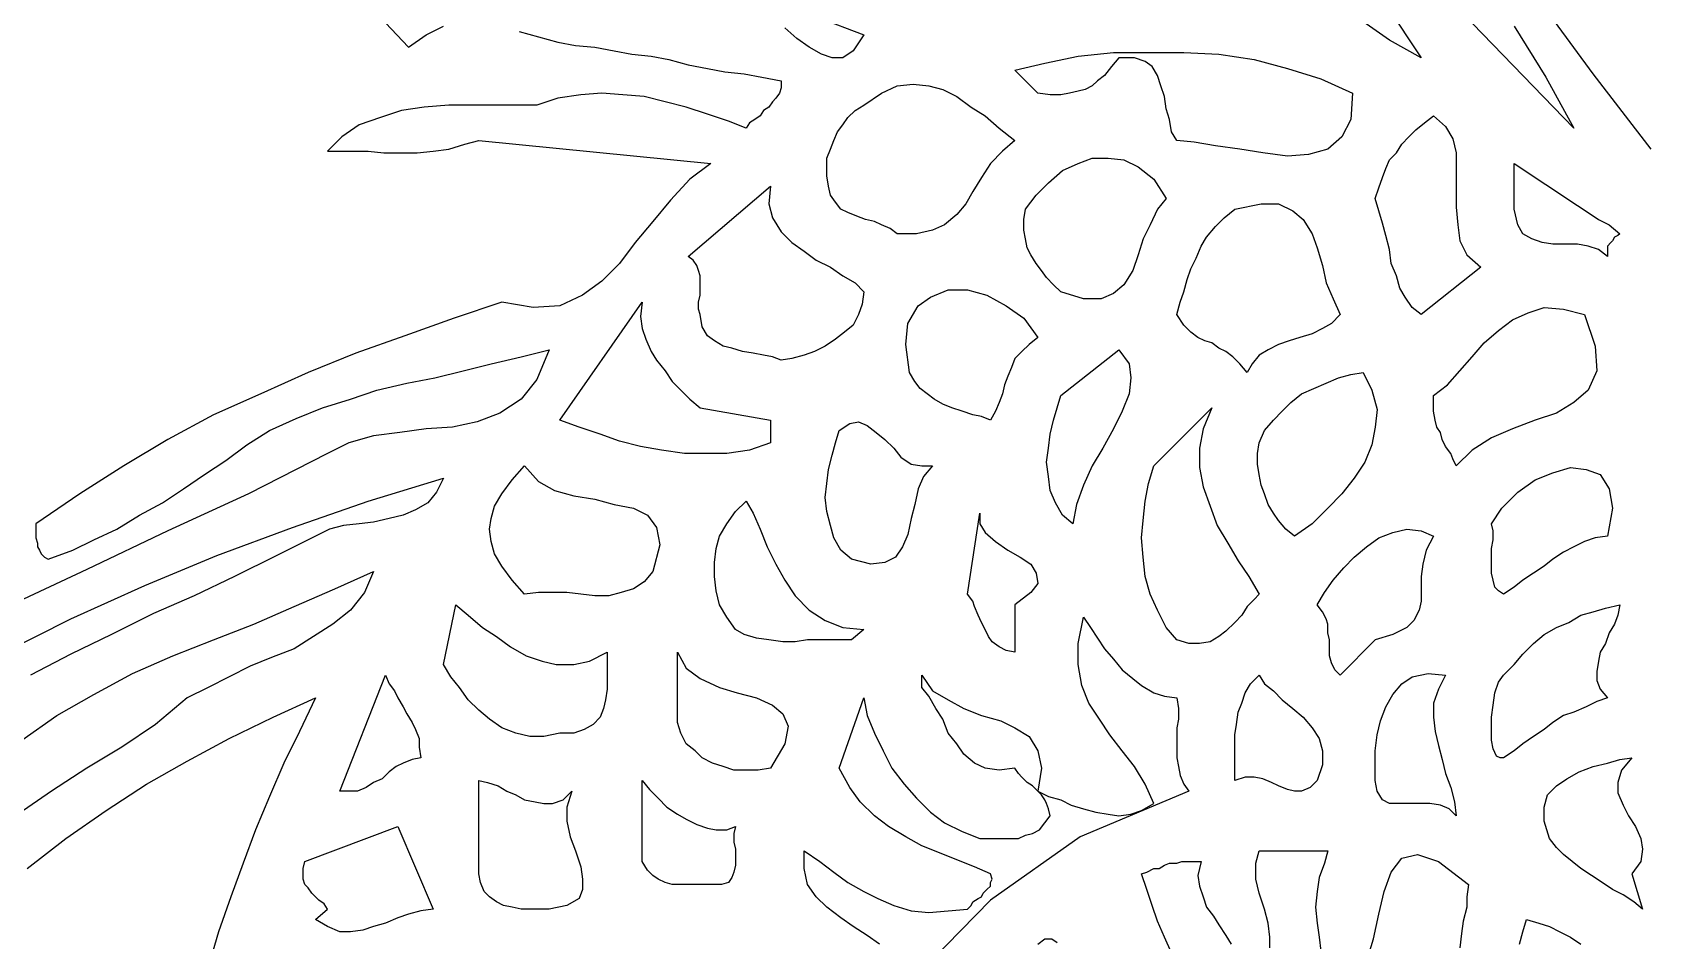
# Model space of a CAD drawing. Extents: x 0.04 to 7.22, y 0.03 to 7.73.
# Drawn here: x 1.421 to 2.341, y 3.809 to 4.325 of the extents above; entities that cross this region are included whole.
import ezdxf

# ---------------------------------------------------------------- set-up
doc = ezdxf.new("R2010")
doc.units = 0
doc.layers.add('1', color=7, linetype='Continuous')

msp = doc.modelspace()

# ---------------------------------------------------------------- linework, layer by layer
at = {"layer": '1'}
for points in [[(2.264, 4.329), (2.282, 4.3), (2.298, 4.271), (2.119, 4.456)], [(2.172, 4.37), (2.211, 4.311), (2.193, 4.321), (2.176, 4.333)], [(2.342, 4.259), (2.309, 4.302), (2.276, 4.347)], [(1.622, 4.331), (1.635, 4.317), (1.645, 4.324), (1.655, 4.329)], [(1.868, 4.334), (1.894, 4.324), (1.888, 4.315), (1.882, 4.311), (1.876, 4.311), (1.87, 4.313), (1.863, 4.317), (1.856, 4.322), (1.849, 4.328)], [(1.698, 4.326), (1.709, 4.323), (1.72, 4.32), (1.73, 4.318), (1.741, 4.317), (1.752, 4.315), (1.762, 4.313), (1.773, 4.312), (1.783, 4.31), (1.794, 4.307), (1.805, 4.305), (1.815, 4.303), (1.826, 4.302), (1.836, 4.3), (1.847, 4.298), (1.847, 4.294), (1.846, 4.291), (1.844, 4.288), (1.842, 4.286), (1.84, 4.283), (1.837, 4.281), (1.835, 4.278), (1.832, 4.276), (1.829, 4.274), (1.827, 4.271), (1.817, 4.275), (1.805, 4.279), (1.793, 4.283), (1.781, 4.286), (1.769, 4.289), (1.757, 4.29), (1.745, 4.291), (1.733, 4.29), (1.72, 4.288), (1.708, 4.284), (1.697, 4.284), (1.685, 4.284), (1.671, 4.284), (1.658, 4.284), (1.644, 4.283), (1.631, 4.281), (1.619, 4.277), (1.607, 4.273), (1.597, 4.266), (1.589, 4.258), (1.596, 4.258), (1.603, 4.258), (1.612, 4.258), (1.621, 4.257), (1.63, 4.257), (1.64, 4.257), (1.649, 4.258), (1.658, 4.259), (1.667, 4.262), (1.675, 4.264), (1.807, 4.251), (1.795, 4.242), (1.784, 4.23), (1.774, 4.218), (1.764, 4.206), (1.755, 4.194), (1.745, 4.184), (1.734, 4.176), (1.721, 4.17), (1.706, 4.169), (1.688, 4.172), (1.661, 4.163), (1.633, 4.153), (1.605, 4.143), (1.578, 4.132), (1.551, 4.12), (1.524, 4.108), (1.498, 4.094), (1.473, 4.079), (1.448, 4.063), (1.423, 4.046), (1.423, 4.043), (1.423, 4.04), (1.423, 4.038), (1.424, 4.035), (1.424, 4.033), (1.425, 4.031), (1.426, 4.029), (1.428, 4.027), (1.43, 4.026), (1.444, 4.031), (1.456, 4.037), (1.469, 4.043), (1.482, 4.051), (1.495, 4.058), (1.507, 4.066), (1.519, 4.074), (1.531, 4.082), (1.543, 4.091), (1.556, 4.099), (1.571, 4.106), (1.586, 4.112), (1.602, 4.117), (1.617, 4.122), (1.634, 4.126), (1.65, 4.129), (1.666, 4.133), (1.682, 4.137), (1.699, 4.141), (1.715, 4.145), (1.708, 4.128), (1.699, 4.117), (1.687, 4.109), (1.674, 4.104), (1.66, 4.101), (1.645, 4.1), (1.63, 4.098), (1.615, 4.096), (1.601, 4.092), (1.589, 4.086), (1.544, 4.063), (1.498, 4.042), (1.452, 4.02), (1.407, 3.999)], [(2.172, 4.291), (2.171, 4.276), (2.166, 4.266), (2.158, 4.259), (2.147, 4.256), (2.135, 4.255), (2.121, 4.257), (2.108, 4.259), (2.094, 4.261), (2.082, 4.263), (2.072, 4.264), (2.069, 4.269), (2.068, 4.276), (2.066, 4.282), (2.065, 4.289), (2.063, 4.295), (2.061, 4.301), (2.058, 4.306), (2.054, 4.309), (2.048, 4.311), (2.039, 4.311), (2.035, 4.306), (2.031, 4.301), (2.027, 4.298), (2.024, 4.295), (2.02, 4.293), (2.016, 4.292), (2.011, 4.291), (2.006, 4.29), (2, 4.29), (1.993, 4.291), (1.98, 4.304), (1.997, 4.308), (2.016, 4.312), (2.036, 4.314), (2.056, 4.314), (2.076, 4.314), (2.096, 4.313), (2.116, 4.31), (2.135, 4.305), (2.154, 4.299), (2.172, 4.291)], [(1.98, 4.264), (1.973, 4.258), (1.966, 4.251), (1.961, 4.243), (1.956, 4.235), (1.952, 4.228), (1.947, 4.222), (1.94, 4.216), (1.933, 4.213), (1.924, 4.211), (1.913, 4.211), (1.909, 4.214), (1.904, 4.216), (1.9, 4.218), (1.895, 4.219), (1.89, 4.221), (1.885, 4.223), (1.881, 4.225), (1.878, 4.229), (1.875, 4.233), (1.874, 4.238), (1.873, 4.244), (1.873, 4.249), (1.873, 4.254), (1.875, 4.259), (1.877, 4.264), (1.879, 4.269), (1.882, 4.273), (1.885, 4.277), (1.889, 4.281), (1.894, 4.284), (1.904, 4.291), (1.913, 4.295), (1.922, 4.296), (1.931, 4.295), (1.939, 4.293), (1.947, 4.289), (1.955, 4.283), (1.963, 4.278), (1.971, 4.271), (1.98, 4.264)], [(2.245, 4.192), (2.211, 4.165), (2.206, 4.169), (2.202, 4.175), (2.199, 4.18), (2.197, 4.187), (2.194, 4.194), (2.193, 4.202), (2.191, 4.21), (2.189, 4.217), (2.187, 4.224), (2.185, 4.231), (2.187, 4.237), (2.189, 4.243), (2.191, 4.248), (2.193, 4.253), (2.197, 4.257), (2.2, 4.262), (2.204, 4.266), (2.208, 4.27), (2.213, 4.274), (2.218, 4.278), (2.225, 4.272), (2.229, 4.265), (2.231, 4.257), (2.231, 4.247), (2.231, 4.237), (2.231, 4.226), (2.232, 4.216), (2.233, 4.207), (2.237, 4.199), (2.245, 4.192)], [(2.066, 4.231), (2.061, 4.225), (2.057, 4.216), (2.053, 4.208), (2.05, 4.199), (2.047, 4.19), (2.042, 4.182), (2.036, 4.177), (2.029, 4.174), (2.019, 4.174), (2.006, 4.178), (2.002, 4.182), (1.998, 4.186), (1.995, 4.19), (1.992, 4.194), (1.989, 4.199), (1.987, 4.203), (1.986, 4.208), (1.985, 4.213), (1.985, 4.219), (1.986, 4.225), (1.992, 4.233), (1.999, 4.24), (2.007, 4.247), (2.016, 4.251), (2.024, 4.254), (2.033, 4.254), (2.042, 4.253), (2.05, 4.249), (2.059, 4.242), (2.066, 4.231)], [(2.324, 4.211), (2.323, 4.21), (2.321, 4.209), (2.32, 4.207), (2.319, 4.206), (2.317, 4.204), (2.317, 4.202), (2.317, 4.2), (2.317, 4.198), (2.312, 4.202), (2.306, 4.204), (2.3, 4.205), (2.293, 4.205), (2.286, 4.205), (2.28, 4.206), (2.274, 4.208), (2.269, 4.211), (2.266, 4.216), (2.264, 4.225), (2.264, 4.251), (2.27, 4.247), (2.276, 4.243), (2.282, 4.239), (2.288, 4.235), (2.294, 4.231), (2.3, 4.227), (2.306, 4.223), (2.312, 4.219), (2.318, 4.216), (2.324, 4.211)], [(1.894, 4.178), (1.893, 4.171), (1.891, 4.165), (1.888, 4.159), (1.883, 4.155), (1.878, 4.151), (1.872, 4.147), (1.866, 4.144), (1.86, 4.142), (1.853, 4.14), (1.847, 4.139), (1.842, 4.141), (1.837, 4.142), (1.831, 4.143), (1.825, 4.144), (1.819, 4.146), (1.814, 4.147), (1.809, 4.15), (1.805, 4.153), (1.802, 4.158), (1.801, 4.165), (1.8, 4.168), (1.8, 4.172), (1.801, 4.176), (1.801, 4.18), (1.801, 4.183), (1.801, 4.187), (1.8, 4.19), (1.799, 4.193), (1.797, 4.196), (1.794, 4.198), (1.841, 4.238), (1.84, 4.228), (1.842, 4.22), (1.847, 4.212), (1.853, 4.206), (1.86, 4.201), (1.867, 4.196), (1.875, 4.192), (1.882, 4.187), (1.889, 4.183), (1.894, 4.178)], [(2.165, 4.165), (2.16, 4.16), (2.155, 4.157), (2.149, 4.154), (2.142, 4.152), (2.136, 4.15), (2.13, 4.148), (2.124, 4.145), (2.119, 4.142), (2.115, 4.137), (2.112, 4.132), (2.108, 4.137), (2.104, 4.141), (2.1, 4.144), (2.096, 4.146), (2.092, 4.149), (2.088, 4.15), (2.084, 4.152), (2.08, 4.155), (2.076, 4.159), (2.072, 4.165), (2.074, 4.172), (2.076, 4.178), (2.078, 4.185), (2.08, 4.191), (2.083, 4.197), (2.086, 4.204), (2.089, 4.209), (2.094, 4.215), (2.099, 4.22), (2.105, 4.225), (2.12, 4.228), (2.13, 4.228), (2.138, 4.224), (2.144, 4.219), (2.149, 4.211), (2.152, 4.203), (2.155, 4.193), (2.157, 4.183), (2.161, 4.174), (2.165, 4.165)], [(1.993, 4.152), (1.988, 4.148), (1.984, 4.144), (1.98, 4.14), (1.978, 4.135), (1.976, 4.13), (1.974, 4.125), (1.973, 4.12), (1.971, 4.115), (1.969, 4.11), (1.966, 4.105), (1.961, 4.107), (1.956, 4.108), (1.95, 4.11), (1.944, 4.112), (1.939, 4.114), (1.934, 4.117), (1.93, 4.12), (1.926, 4.123), (1.923, 4.127), (1.92, 4.132), (1.918, 4.148), (1.919, 4.16), (1.925, 4.17), (1.932, 4.175), (1.942, 4.179), (1.953, 4.179), (1.964, 4.176), (1.975, 4.17), (1.985, 4.163), (1.993, 4.152)], [(1.801, 4.112), (1.841, 4.105), (1.841, 4.092), (1.829, 4.088), (1.816, 4.086), (1.804, 4.086), (1.792, 4.086), (1.779, 4.088), (1.767, 4.09), (1.755, 4.093), (1.744, 4.097), (1.732, 4.101), (1.721, 4.105), (1.768, 4.172), (1.767, 4.164), (1.768, 4.157), (1.77, 4.151), (1.773, 4.144), (1.776, 4.139), (1.781, 4.133), (1.785, 4.127), (1.79, 4.122), (1.795, 4.117), (1.801, 4.112)], [(2.304, 4.165), (2.31, 4.147), (2.311, 4.133), (2.306, 4.122), (2.298, 4.115), (2.288, 4.109), (2.276, 4.105), (2.263, 4.1), (2.251, 4.095), (2.24, 4.088), (2.231, 4.079), (2.229, 4.083), (2.228, 4.086), (2.225, 4.09), (2.223, 4.094), (2.222, 4.098), (2.22, 4.101), (2.219, 4.105), (2.218, 4.11), (2.218, 4.114), (2.218, 4.119), (2.226, 4.125), (2.233, 4.133), (2.24, 4.141), (2.247, 4.149), (2.255, 4.156), (2.263, 4.162), (2.272, 4.166), (2.281, 4.169), (2.292, 4.168), (2.304, 4.165)], [(2.013, 4.046), (2.007, 4.051), (2.003, 4.058), (2, 4.065), (1.999, 4.073), (1.998, 4.081), (1.999, 4.089), (2, 4.097), (2.002, 4.105), (2.004, 4.112), (2.006, 4.119), (2.039, 4.145), (2.045, 4.137), (2.046, 4.129), (2.045, 4.12), (2.041, 4.11), (2.036, 4.1), (2.03, 4.089), (2.024, 4.079), (2.019, 4.068), (2.015, 4.057), (2.013, 4.046)], [(2.139, 4.039), (2.134, 4.043), (2.13, 4.048), (2.127, 4.052), (2.124, 4.057), (2.122, 4.063), (2.12, 4.068), (2.119, 4.074), (2.118, 4.08), (2.118, 4.086), (2.119, 4.092), (2.122, 4.099), (2.127, 4.105), (2.132, 4.11), (2.137, 4.115), (2.143, 4.12), (2.15, 4.123), (2.157, 4.126), (2.164, 4.129), (2.171, 4.131), (2.178, 4.132), (2.183, 4.122), (2.186, 4.111), (2.185, 4.101), (2.183, 4.091), (2.179, 4.081), (2.173, 4.072), (2.166, 4.063), (2.158, 4.055), (2.149, 4.046), (2.139, 4.039)], [(2.119, 4.006), (2.116, 4.003), (2.112, 3.999), (2.109, 3.994), (2.105, 3.99), (2.1, 3.985), (2.096, 3.982), (2.091, 3.979), (2.085, 3.978), (2.079, 3.978), (2.072, 3.98), (2.066, 3.987), (2.061, 3.997), (2.057, 4.006), (2.054, 4.016), (2.053, 4.027), (2.052, 4.038), (2.053, 4.048), (2.054, 4.059), (2.056, 4.069), (2.059, 4.079), (2.092, 4.112), (2.087, 4.1), (2.085, 4.089), (2.085, 4.078), (2.087, 4.067), (2.091, 4.056), (2.095, 4.045), (2.101, 4.035), (2.107, 4.025), (2.113, 4.016), (2.119, 4.006)], [(1.933, 4.079), (1.928, 4.073), (1.925, 4.066), (1.923, 4.057), (1.921, 4.049), (1.919, 4.04), (1.916, 4.033), (1.912, 4.027), (1.906, 4.024), (1.898, 4.023), (1.887, 4.026), (1.881, 4.031), (1.877, 4.038), (1.875, 4.045), (1.873, 4.053), (1.872, 4.061), (1.873, 4.069), (1.874, 4.077), (1.876, 4.085), (1.878, 4.092), (1.88, 4.099), (1.886, 4.103), (1.891, 4.104), (1.896, 4.102), (1.901, 4.098), (1.906, 4.094), (1.911, 4.089), (1.915, 4.084), (1.921, 4.08), (1.927, 4.079), (1.933, 4.079)], [(1.774, 4.019), (1.769, 4.013), (1.763, 4.009), (1.756, 4.007), (1.749, 4.005), (1.741, 4.005), (1.733, 4.006), (1.725, 4.007), (1.717, 4.007), (1.709, 4.007), (1.701, 4.006), (1.694, 4.014), (1.688, 4.022), (1.684, 4.029), (1.682, 4.036), (1.681, 4.043), (1.682, 4.049), (1.684, 4.056), (1.688, 4.063), (1.694, 4.071), (1.701, 4.079), (1.709, 4.07), (1.718, 4.065), (1.729, 4.062), (1.741, 4.06), (1.752, 4.057), (1.763, 4.055), (1.771, 4.051), (1.776, 4.044), (1.778, 4.034), (1.774, 4.019)], [(2.317, 4.039), (2.31, 4.038), (2.304, 4.036), (2.298, 4.033), (2.292, 4.03), (2.286, 4.026), (2.281, 4.022), (2.275, 4.018), (2.269, 4.014), (2.264, 4.01), (2.258, 4.006), (2.255, 4.008), (2.253, 4.01), (2.252, 4.014), (2.251, 4.018), (2.251, 4.022), (2.251, 4.027), (2.251, 4.032), (2.252, 4.037), (2.252, 4.042), (2.251, 4.046), (2.257, 4.055), (2.266, 4.064), (2.276, 4.071), (2.286, 4.075), (2.296, 4.078), (2.305, 4.077), (2.313, 4.074), (2.318, 4.066), (2.32, 4.055), (2.317, 4.039)], [(1.403, 3.972), (1.443, 3.992), (1.485, 4.011), (1.526, 4.028), (1.569, 4.044), (1.612, 4.059), (1.655, 4.072), (1.651, 4.064), (1.646, 4.058), (1.639, 4.054), (1.632, 4.051), (1.624, 4.049), (1.615, 4.047), (1.607, 4.046), (1.598, 4.045), (1.59, 4.043), (1.582, 4.039), (1.56, 4.028), (1.536, 4.016), (1.513, 4.005), (1.49, 3.995), (1.466, 3.983), (1.443, 3.972), (1.42, 3.96)], [(1.894, 3.986), (1.887, 3.98), (1.882, 3.98), (1.876, 3.98), (1.87, 3.98), (1.862, 3.98), (1.855, 3.979), (1.848, 3.979), (1.84, 3.98), (1.833, 3.981), (1.826, 3.983), (1.821, 3.986), (1.816, 3.993), (1.812, 4), (1.81, 4.008), (1.809, 4.016), (1.809, 4.024), (1.81, 4.032), (1.812, 4.039), (1.816, 4.046), (1.821, 4.053), (1.827, 4.059), (1.831, 4.052), (1.835, 4.043), (1.839, 4.033), (1.844, 4.023), (1.849, 4.014), (1.855, 4.005), (1.863, 3.997), (1.872, 3.991), (1.882, 3.987), (1.894, 3.986)], [(1.98, 4), (1.98, 3.973), (1.975, 3.974), (1.971, 3.976), (1.967, 3.979), (1.965, 3.982), (1.963, 3.986), (1.961, 3.99), (1.959, 3.994), (1.957, 3.999), (1.956, 4.002), (1.953, 4.006), (1.96, 4.052), (1.96, 4.046), (1.963, 4.041), (1.969, 4.036), (1.976, 4.031), (1.983, 4.027), (1.989, 4.023), (1.992, 4.018), (1.993, 4.012), (1.989, 4.007), (1.98, 4)], [(2.218, 4.039), (2.214, 4.031), (2.212, 4.023), (2.211, 4.016), (2.211, 4.009), (2.211, 4.002), (2.21, 3.997), (2.207, 3.991), (2.203, 3.987), (2.195, 3.983), (2.185, 3.98), (2.165, 3.96), (2.162, 3.963), (2.16, 3.967), (2.159, 3.971), (2.159, 3.975), (2.159, 3.98), (2.158, 3.984), (2.158, 3.989), (2.157, 3.992), (2.155, 3.996), (2.152, 4), (2.156, 4.007), (2.161, 4.014), (2.167, 4.021), (2.173, 4.027), (2.18, 4.033), (2.187, 4.038), (2.195, 4.041), (2.203, 4.043), (2.211, 4.042), (2.218, 4.039)], [(1.415, 3.923), (1.435, 3.937), (1.456, 3.949), (1.478, 3.961), (1.501, 3.971), (1.524, 3.98), (1.547, 3.989), (1.57, 3.999), (1.593, 4.009), (1.615, 4.019), (1.61, 4.007), (1.602, 3.997), (1.592, 3.989), (1.581, 3.982), (1.57, 3.975), (1.557, 3.97), (1.545, 3.965), (1.533, 3.959), (1.521, 3.953), (1.509, 3.947), (1.491, 3.932), (1.472, 3.919), (1.452, 3.907), (1.432, 3.894), (1.413, 3.881)], [(1.748, 3.973), (1.748, 3.966), (1.748, 3.959), (1.748, 3.952), (1.747, 3.946), (1.746, 3.941), (1.744, 3.936), (1.74, 3.932), (1.735, 3.929), (1.729, 3.927), (1.721, 3.927), (1.712, 3.925), (1.704, 3.925), (1.696, 3.927), (1.688, 3.93), (1.681, 3.935), (1.675, 3.94), (1.669, 3.946), (1.664, 3.953), (1.659, 3.959), (1.655, 3.966), (1.662, 4), (1.669, 3.994), (1.677, 3.987), (1.685, 3.982), (1.693, 3.976), (1.702, 3.971), (1.711, 3.968), (1.719, 3.966), (1.729, 3.966), (1.738, 3.968), (1.748, 3.973)], [(2.324, 4), (2.323, 3.994), (2.321, 3.989), (2.318, 3.984), (2.316, 3.978), (2.313, 3.973), (2.312, 3.968), (2.311, 3.962), (2.311, 3.957), (2.313, 3.952), (2.317, 3.947), (2.311, 3.945), (2.305, 3.942), (2.298, 3.939), (2.292, 3.937), (2.286, 3.933), (2.281, 3.929), (2.275, 3.925), (2.269, 3.921), (2.264, 3.917), (2.258, 3.913), (2.256, 3.913), (2.254, 3.914), (2.252, 3.918), (2.251, 3.923), (2.251, 3.929), (2.251, 3.936), (2.252, 3.943), (2.253, 3.95), (2.255, 3.956), (2.258, 3.96), (2.264, 3.966), (2.269, 3.972), (2.275, 3.978), (2.281, 3.983), (2.288, 3.987), (2.295, 3.99), (2.302, 3.994), (2.309, 3.996), (2.316, 3.998), (2.324, 4)], [(1.903, 3.807), (1.896, 3.812), (1.888, 3.817), (1.881, 3.822), (1.873, 3.828), (1.867, 3.834), (1.862, 3.841), (1.86, 3.85), (1.86, 3.86), (1.869, 3.854), (1.877, 3.848), (1.885, 3.842), (1.894, 3.837), (1.902, 3.833), (1.911, 3.829), (1.921, 3.826), (1.931, 3.825), (1.942, 3.826), (1.953, 3.827), (1.955, 3.829), (1.956, 3.831), (1.959, 3.833), (1.961, 3.834), (1.962, 3.836), (1.964, 3.838), (1.966, 3.84), (1.966, 3.842), (1.967, 3.844), (1.966, 3.847), (1.957, 3.851), (1.947, 3.855), (1.937, 3.859), (1.927, 3.863), (1.918, 3.868), (1.908, 3.874), (1.9, 3.88), (1.892, 3.888), (1.886, 3.896), (1.88, 3.907), (1.894, 3.947), (1.896, 3.937), (1.9, 3.927), (1.905, 3.917), (1.91, 3.907), (1.917, 3.898), (1.924, 3.89), (1.932, 3.882), (1.94, 3.876), (1.95, 3.871), (1.96, 3.867), (1.964, 3.867), (1.969, 3.867), (1.973, 3.867), (1.978, 3.867), (1.982, 3.867), (1.986, 3.869), (1.99, 3.87), (1.994, 3.872), (1.997, 3.876), (2, 3.88), (1.999, 3.884), (1.998, 3.887), (1.997, 3.889), (1.995, 3.892), (1.992, 3.895), (1.99, 3.897), (1.987, 3.899), (1.984, 3.902), (1.982, 3.904), (1.98, 3.907), (1.971, 3.906), (1.963, 3.907), (1.957, 3.91), (1.951, 3.915), (1.947, 3.921), (1.942, 3.927), (1.939, 3.935), (1.935, 3.941), (1.931, 3.948), (1.927, 3.953), (1.927, 3.96), (1.933, 3.951), (1.942, 3.946), (1.951, 3.941), (1.961, 3.937), (1.972, 3.934), (1.98, 3.93), (1.988, 3.925), (1.993, 3.917), (1.995, 3.907), (1.993, 3.894), (1.999, 3.891), (2.006, 3.889), (2.012, 3.886), (2.019, 3.884), (2.026, 3.882), (2.033, 3.881), (2.039, 3.88), (2.046, 3.881), (2.052, 3.883), (2.059, 3.887), (2.054, 3.898), (2.048, 3.908), (2.041, 3.917), (2.034, 3.926), (2.028, 3.935), (2.022, 3.944), (2.018, 3.954), (2.016, 3.966), (2.016, 3.978), (2.019, 3.993), (2.023, 3.987), (2.027, 3.981), (2.031, 3.975), (2.036, 3.969), (2.041, 3.963), (2.047, 3.958), (2.052, 3.954), (2.059, 3.95), (2.065, 3.948), (2.072, 3.947)], [(1.841, 3.907), (1.834, 3.906), (1.827, 3.906), (1.82, 3.906), (1.814, 3.908), (1.808, 3.91), (1.802, 3.913), (1.798, 3.917), (1.793, 3.921), (1.79, 3.927), (1.788, 3.933), (1.788, 3.973), (1.793, 3.964), (1.801, 3.958), (1.812, 3.953), (1.822, 3.95), (1.833, 3.947), (1.842, 3.943), (1.848, 3.938), (1.851, 3.931), (1.849, 3.921), (1.841, 3.907)], [(1.642, 3.913), (1.637, 3.912), (1.632, 3.91), (1.628, 3.908), (1.624, 3.905), (1.62, 3.901), (1.615, 3.899), (1.611, 3.896), (1.606, 3.894), (1.601, 3.894), (1.596, 3.894), (1.622, 3.96), (1.624, 3.955), (1.627, 3.951), (1.629, 3.947), (1.632, 3.942), (1.634, 3.938), (1.637, 3.933), (1.639, 3.929), (1.641, 3.924), (1.641, 3.919), (1.642, 3.913)], [(2.152, 3.9), (2.148, 3.896), (2.143, 3.894), (2.139, 3.894), (2.135, 3.895), (2.13, 3.897), (2.126, 3.899), (2.121, 3.901), (2.116, 3.902), (2.111, 3.902), (2.105, 3.9), (2.105, 3.907), (2.105, 3.913), (2.105, 3.92), (2.105, 3.926), (2.106, 3.932), (2.107, 3.939), (2.109, 3.944), (2.111, 3.95), (2.114, 3.955), (2.119, 3.96), (2.122, 3.955), (2.127, 3.951), (2.132, 3.946), (2.138, 3.941), (2.144, 3.936), (2.149, 3.93), (2.153, 3.924), (2.155, 3.917), (2.155, 3.909), (2.152, 3.9)], [(2.225, 3.96), (2.221, 3.952), (2.218, 3.944), (2.218, 3.936), (2.219, 3.928), (2.221, 3.92), (2.223, 3.912), (2.225, 3.904), (2.228, 3.896), (2.23, 3.888), (2.231, 3.88), (2.227, 3.884), (2.222, 3.886), (2.216, 3.887), (2.211, 3.887), (2.204, 3.887), (2.199, 3.887), (2.193, 3.887), (2.189, 3.889), (2.186, 3.894), (2.185, 3.9), (2.185, 3.908), (2.185, 3.917), (2.186, 3.926), (2.188, 3.934), (2.191, 3.942), (2.195, 3.949), (2.2, 3.955), (2.206, 3.959), (2.215, 3.961), (2.225, 3.96)], [(1.418, 3.85), (1.44, 3.867), (1.463, 3.883), (1.486, 3.898), (1.509, 3.911), (1.533, 3.924), (1.558, 3.936), (1.582, 3.947), (1.573, 3.928), (1.564, 3.91), (1.556, 3.891), (1.548, 3.872), (1.541, 3.853), (1.534, 3.834), (1.527, 3.814), (1.521, 3.794), (1.515, 3.774), (1.509, 3.754), (1.458, 3.726), (1.408, 3.694)], [(2.072, 3.947), (2.073, 3.941), (2.073, 3.935), (2.072, 3.93), (2.072, 3.924), (2.072, 3.918), (2.072, 3.913), (2.073, 3.908), (2.074, 3.903), (2.076, 3.898), (2.079, 3.894), (2.017, 3.868), (1.966, 3.832), (1.924, 3.789)], [(2.331, 3.913), (2.325, 3.906), (2.323, 3.899), (2.323, 3.893), (2.326, 3.886), (2.329, 3.88), (2.333, 3.874), (2.336, 3.867), (2.337, 3.861), (2.336, 3.854), (2.331, 3.847), (2.337, 3.827), (2.332, 3.831), (2.326, 3.835), (2.32, 3.838), (2.314, 3.842), (2.308, 3.846), (2.302, 3.85), (2.297, 3.854), (2.292, 3.858), (2.288, 3.862), (2.284, 3.867), (2.281, 3.877), (2.281, 3.885), (2.283, 3.892), (2.288, 3.897), (2.294, 3.901), (2.301, 3.905), (2.309, 3.908), (2.317, 3.91), (2.324, 3.912), (2.331, 3.913)], [(1.728, 3.894), (1.725, 3.885), (1.725, 3.877), (1.727, 3.868), (1.73, 3.86), (1.733, 3.851), (1.734, 3.844), (1.734, 3.838), (1.732, 3.833), (1.725, 3.829), (1.715, 3.827), (1.709, 3.827), (1.704, 3.827), (1.699, 3.827), (1.694, 3.828), (1.689, 3.829), (1.685, 3.831), (1.681, 3.834), (1.678, 3.837), (1.676, 3.842), (1.675, 3.847), (1.675, 3.9), (1.68, 3.899), (1.686, 3.897), (1.691, 3.894), (1.696, 3.892), (1.701, 3.889), (1.707, 3.888), (1.712, 3.887), (1.717, 3.887), (1.723, 3.889), (1.728, 3.894)], [(1.821, 3.874), (1.82, 3.87), (1.82, 3.865), (1.821, 3.861), (1.821, 3.856), (1.821, 3.852), (1.82, 3.848), (1.819, 3.845), (1.817, 3.842), (1.813, 3.841), (1.807, 3.841), (1.803, 3.841), (1.798, 3.841), (1.794, 3.841), (1.789, 3.841), (1.785, 3.841), (1.781, 3.842), (1.777, 3.844), (1.774, 3.846), (1.771, 3.849), (1.768, 3.854), (1.768, 3.9), (1.772, 3.895), (1.777, 3.89), (1.782, 3.885), (1.788, 3.881), (1.793, 3.878), (1.799, 3.875), (1.805, 3.873), (1.81, 3.872), (1.816, 3.872), (1.821, 3.874)], [(1.649, 3.827), (1.642, 3.826), (1.635, 3.824), (1.629, 3.822), (1.622, 3.819), (1.615, 3.817), (1.609, 3.815), (1.602, 3.814), (1.596, 3.814), (1.589, 3.817), (1.582, 3.821), (1.589, 3.827), (1.587, 3.83), (1.584, 3.832), (1.582, 3.834), (1.58, 3.836), (1.578, 3.839), (1.576, 3.841), (1.575, 3.844), (1.575, 3.847), (1.575, 3.85), (1.576, 3.854), (1.629, 3.874), (1.649, 3.827)], [(2.069, 3.802), (2.065, 3.811), (2.061, 3.82), (2.058, 3.829), (2.055, 3.838), (2.052, 3.847), (2.055, 3.848), (2.059, 3.85), (2.062, 3.85), (2.065, 3.852), (2.068, 3.853), (2.072, 3.853), (2.075, 3.854), (2.078, 3.854), (2.082, 3.854), (2.086, 3.854), (2.084, 3.846), (2.085, 3.84), (2.087, 3.834), (2.089, 3.828), (2.093, 3.823), (2.096, 3.818), (2.1, 3.812), (2.103, 3.807)], [(2.125, 3.805), (2.125, 3.811), (2.124, 3.819), (2.122, 3.827), (2.119, 3.836), (2.117, 3.844), (2.117, 3.853), (2.119, 3.86), (2.158, 3.86)], [(2.158, 3.86), (2.156, 3.853), (2.153, 3.845), (2.152, 3.837), (2.151, 3.828), (2.152, 3.819), (2.153, 3.811), (2.154, 3.803)], [(2.18, 3.797), (2.184, 3.81), (2.187, 3.824), (2.19, 3.837), (2.194, 3.848), (2.2, 3.856), (2.209, 3.858), (2.221, 3.854), (2.238, 3.841), (2.237, 3.834), (2.237, 3.828), (2.235, 3.82), (2.234, 3.813), (2.233, 3.805)], [(2.267, 3.807), (2.269, 3.814), (2.271, 3.821), (2.278, 3.819), (2.284, 3.817), (2.29, 3.814), (2.296, 3.811), (2.302, 3.807)], [(1.993, 3.807), (1.997, 3.81), (2.001, 3.81), (2.004, 3.808)]]:
    msp.add_lwpolyline(points, dxfattribs=at)

doc.saveas('drawing.dxf')
